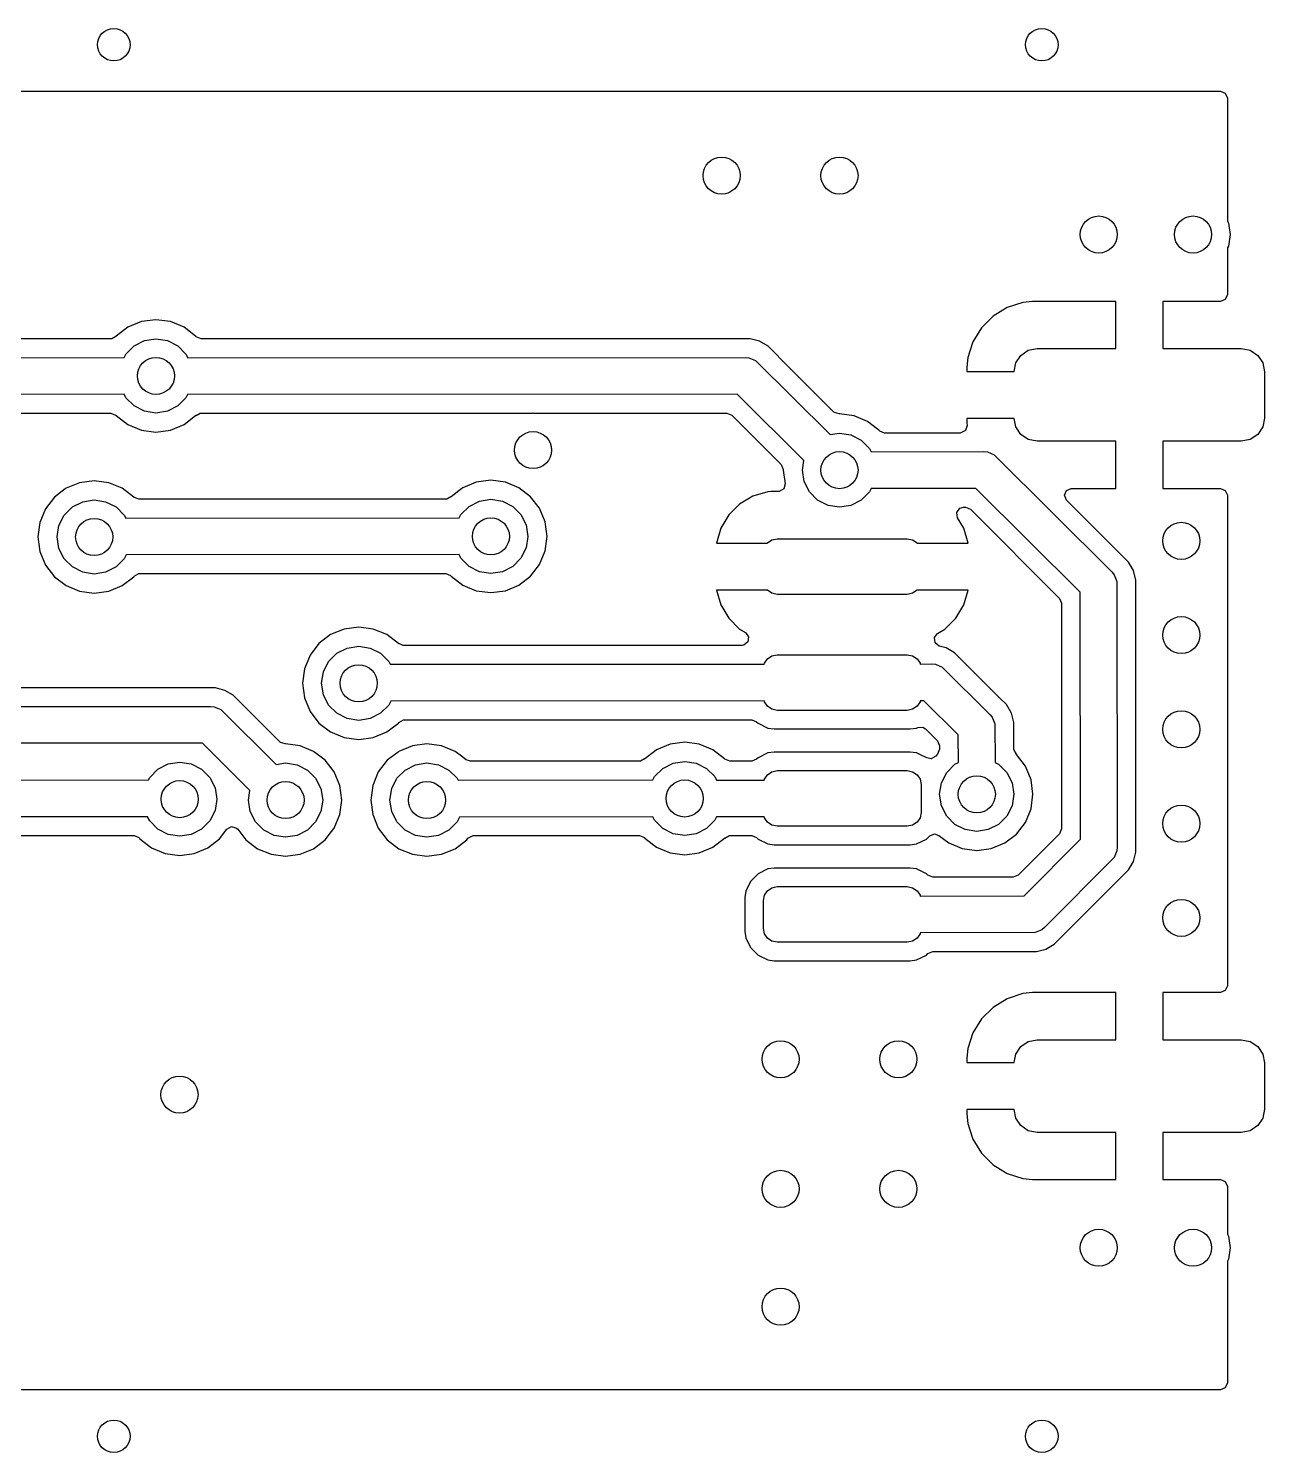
# Model space of a CAD drawing. Extents: x -4.986 to -4.01, y 5.383 to 5.987.
# Drawn here: x -4.534 to -4.01, y 5.383 to 5.987 of the extents above; entities that cross this region are included whole.
import ezdxf

# ---------------------------------------------------------------- set-up
doc = ezdxf.new("R2010")
doc.units = 0
doc.header["$MEASUREMENT"] = 0
doc.layers.add('BLACK', color=7, linetype='CONTINUOUS')

msp = doc.modelspace()

# ---------------------------------------------------------------- linework, layer by layer
at = {"layer": 'BLACK', "linetype": 'CONTINUOUS'}
for p, q in [((-4.60464, 5.96085), (-4.02837, 5.96085)), ((-4.02837, 5.96085), (-4.02631, 5.95999)), ((-4.02631, 5.95999), (-4.02545, 5.95793)), ((-4.02545, 5.95793), (-4.02545, 5.90571)), ((-4.02545, 5.90571), (-4.02502, 5.90487)), ((-4.02502, 5.90487), (-4.02425, 5.9)), ((-4.02425, 5.9), (-4.02502, 5.89513)), ((-4.02502, 5.89513), (-4.02545, 5.89429)), ((-4.02545, 5.89429), (-4.02545, 5.87453)), ((-4.02545, 5.87453), (-4.02631, 5.87247)), ((-4.11884, 5.869), (-4.12478, 5.86534)), ((-4.11222, 5.8712), (-4.11884, 5.869)), ((-4.10813, 5.87161), (-4.11222, 5.8712)), ((-4.07283, 5.87161), (-4.10813, 5.87161)), ((-4.10813, 5.87161), (-4.10813, 5.87161)), ((-4.07283, 5.85161), (-4.07283, 5.87161)), ((-4.02837, 5.87161), (-4.05283, 5.87161)), ((-4.05283, 5.87161), (-4.05283, 5.85161)), ((-4.02631, 5.87247), (-4.02837, 5.87161)), ((-4.48617, 5.86303), (-4.49192, 5.86065)), ((-4.48, 5.86385), (-4.48617, 5.86303)), ((-4.47383, 5.86303), (-4.48, 5.86385)), ((-4.46808, 5.86065), (-4.47383, 5.86303)), ((-4.12478, 5.86534), (-4.12971, 5.86041)), ((-4.12478, 5.86534), (-4.12478, 5.86534)), ((-4.49705, 5.85678), (-4.49876, 5.85579)), ((-4.497, 5.85673), (-4.49705, 5.85678)), ((-4.49686, 5.85686), (-4.497, 5.85673)), ((-4.49192, 5.86065), (-4.49686, 5.85686)), ((-4.49192, 5.86065), (-4.49192, 5.86065)), ((-4.46314, 5.85686), (-4.46808, 5.86065)), ((-4.4631, 5.85682), (-4.46314, 5.85686)), ((-4.46314, 5.85686), (-4.46314, 5.85686)), ((-4.46292, 5.85662), (-4.4631, 5.85682)), ((-4.46086, 5.85577), (-4.46292, 5.85662)), ((-4.12971, 5.86041), (-4.13337, 5.85447)), ((-4.12971, 5.86041), (-4.12971, 5.86041)), ((-4.49914, 5.85577), (-4.54375, 5.85577)), ((-4.49876, 5.85579), (-4.49914, 5.85577)), ((-4.49274, 5.84926), (-4.48926, 5.85274)), ((-4.48926, 5.85274), (-4.48487, 5.85498)), ((-4.48487, 5.85498), (-4.48, 5.85575)), ((-4.48, 5.85575), (-4.47513, 5.85498)), ((-4.47513, 5.85498), (-4.47074, 5.85274)), ((-4.47074, 5.85274), (-4.46726, 5.84926)), ((-4.22792, 5.85577), (-4.46086, 5.85577)), ((-4.22391, 5.85469), (-4.22792, 5.85577)), ((-4.22792, 5.85577), (-4.22792, 5.85577)), ((-4.22032, 5.85262), (-4.22391, 5.85469)), ((-4.21146, 5.84376), (-4.22032, 5.85262)), ((-4.13337, 5.85447), (-4.13557, 5.84785)), ((-4.1131, 5.84873), (-4.10991, 5.85086)), ((-4.10991, 5.85086), (-4.10614, 5.85161)), ((-4.10614, 5.85161), (-4.07283, 5.85161)), ((-4.05283, 5.85161), (-4.01953, 5.85161)), ((-4.01953, 5.85161), (-4.01576, 5.85086)), ((-4.01576, 5.85086), (-4.01257, 5.84873)), ((-4.54736, 5.84772), (-4.49346, 5.84784)), ((-4.49346, 5.84784), (-4.49274, 5.84926)), ((-4.46726, 5.84926), (-4.46648, 5.84773)), ((-4.46648, 5.84773), (-4.23, 5.84787)), ((-4.23, 5.84787), (-4.22846, 5.84772)), ((-4.22846, 5.84772), (-4.22563, 5.84655)), ((-4.22563, 5.84655), (-4.19402, 5.81511)), ((-4.13557, 5.84785), (-4.13598, 5.84376)), ((-4.11595, 5.84193), (-4.11524, 5.84554)), ((-4.11524, 5.84554), (-4.1131, 5.84873)), ((-4.01257, 5.84873), (-4.01043, 5.84554)), ((-4.01043, 5.84554), (-4.00969, 5.84177)), ((-4.19238, 5.82468), (-4.21146, 5.84376)), ((-4.13598, 5.84376), (-4.13598, 5.84193)), ((-4.13598, 5.84193), (-4.11595, 5.84193)), ((-4.00969, 5.84177), (-4.00969, 5.82209)), ((-4.4935, 5.83224), (-4.54276, 5.83213)), ((-4.49274, 5.83074), (-4.4935, 5.83224)), ((-4.46655, 5.83213), (-4.46726, 5.83074)), ((-4.2334, 5.83227), (-4.46655, 5.83213)), ((-4.2051, 5.80412), (-4.2334, 5.83227)), ((-4.48926, 5.82726), (-4.49274, 5.83074)), ((-4.48487, 5.82502), (-4.48926, 5.82726)), ((-4.47074, 5.82726), (-4.47513, 5.82502)), ((-4.46726, 5.83074), (-4.47074, 5.82726)), ((-4.53809, 5.82423), (-4.49914, 5.82423)), ((-4.49914, 5.82423), (-4.49708, 5.82338)), ((-4.49708, 5.82338), (-4.4969, 5.82318)), ((-4.4969, 5.82318), (-4.49686, 5.82314)), ((-4.49686, 5.82314), (-4.49192, 5.81935)), ((-4.48, 5.82425), (-4.48487, 5.82502)), ((-4.47513, 5.82502), (-4.48, 5.82425)), ((-4.46808, 5.81935), (-4.46314, 5.82314)), ((-4.46314, 5.82314), (-4.463, 5.82327)), ((-4.463, 5.82327), (-4.46295, 5.82322)), ((-4.46295, 5.82322), (-4.46124, 5.82421)), ((-4.46124, 5.82421), (-4.46086, 5.82423)), ((-4.46086, 5.82423), (-4.32025, 5.82423)), ((-4.32025, 5.82423), (-4.32, 5.82427)), ((-4.32, 5.82427), (-4.31975, 5.82423)), ((-4.31975, 5.82423), (-4.23774, 5.82423)), ((-4.23774, 5.82423), (-4.23568, 5.82338)), ((-4.23568, 5.82338), (-4.21468, 5.80238)), ((-4.1921, 5.82443), (-4.19238, 5.82468)), ((-4.19019, 5.82392), (-4.1921, 5.82443)), ((-4.19019, 5.82385), (-4.19019, 5.82392)), ((-4.19, 5.82385), (-4.19019, 5.82385)), ((-4.18383, 5.82303), (-4.19, 5.82385)), ((-4.19, 5.82385), (-4.19, 5.82385)), ((-4.19, 5.82385), (-4.19, 5.82385)), ((-4.17808, 5.82065), (-4.18383, 5.82303)), ((-4.17383, 5.81739), (-4.17808, 5.82065)), ((-4.11595, 5.82193), (-4.13598, 5.82193)), ((-4.13598, 5.82193), (-4.13598, 5.8201)), ((-4.13598, 5.8201), (-4.13587, 5.81898)), ((-4.11524, 5.81832), (-4.11595, 5.82193)), ((-4.00969, 5.82209), (-4.01043, 5.81832)), ((-4.49192, 5.81935), (-4.48617, 5.81697)), ((-4.48617, 5.81697), (-4.48, 5.81615)), ((-4.48, 5.81615), (-4.47383, 5.81697)), ((-4.47383, 5.81697), (-4.46808, 5.81935)), ((-4.47383, 5.81697), (-4.47383, 5.81697)), ((-4.19402, 5.81511), (-4.19, 5.81575)), ((-4.19, 5.81575), (-4.18513, 5.81498)), ((-4.18513, 5.81498), (-4.18074, 5.81274)), ((-4.17328, 5.81697), (-4.17383, 5.81739)), ((-4.17314, 5.81686), (-4.17328, 5.81697)), ((-4.1731, 5.81682), (-4.17314, 5.81686)), ((-4.17314, 5.81686), (-4.17314, 5.81686)), ((-4.17292, 5.81662), (-4.1731, 5.81682)), ((-4.17086, 5.81577), (-4.17292, 5.81662)), ((-4.13877, 5.81577), (-4.17086, 5.81577)), ((-4.13847, 5.81578), (-4.13877, 5.81577)), ((-4.13651, 5.81684), (-4.13847, 5.81578)), ((-4.13587, 5.81898), (-4.13651, 5.81684)), ((-4.1131, 5.81513), (-4.11524, 5.81832)), ((-4.10991, 5.81299), (-4.1131, 5.81513)), ((-4.01257, 5.81513), (-4.01576, 5.81299)), ((-4.01043, 5.81832), (-4.01257, 5.81513)), ((-4.18074, 5.81274), (-4.17726, 5.80926)), ((-4.17726, 5.80926), (-4.1765, 5.80776)), ((-4.1765, 5.80776), (-4.12874, 5.80787)), ((-4.12874, 5.80787), (-4.1272, 5.80772)), ((-4.1272, 5.80772), (-4.12437, 5.80655)), ((-4.10614, 5.81224), (-4.10991, 5.81299)), ((-4.07283, 5.81224), (-4.10614, 5.81224)), ((-4.07283, 5.79224), (-4.07283, 5.81224)), ((-4.01953, 5.81224), (-4.05283, 5.81224)), ((-4.05283, 5.81224), (-4.05283, 5.79224)), ((-4.01576, 5.81299), (-4.01953, 5.81224)), ((-4.21468, 5.80238), (-4.21383, 5.80032)), ((-4.20575, 5.8), (-4.2051, 5.80412)), ((-4.12437, 5.80655), (-4.07443, 5.75683)), ((-4.33789, 5.79574), (-4.34407, 5.79492)), ((-4.33172, 5.79492), (-4.33789, 5.79574)), ((-4.21383, 5.80032), (-4.21385, 5.80006)), ((-4.21385, 5.80006), (-4.21385, 5.8)), ((-4.21385, 5.8), (-4.21308, 5.7942)), ((-4.20498, 5.79513), (-4.20575, 5.8)), ((-4.51845, 5.79205), (-4.52305, 5.78852)), ((-4.51811, 5.7923), (-4.51845, 5.79205)), ((-4.51236, 5.79469), (-4.51811, 5.7923)), ((-4.50619, 5.7955), (-4.51236, 5.79469)), ((-4.50001, 5.79469), (-4.50619, 5.7955)), ((-4.49426, 5.7923), (-4.50001, 5.79469)), ((-4.49123, 5.78998), (-4.49426, 5.7923)), ((-4.48932, 5.78852), (-4.49123, 5.78998)), ((-4.3502, 5.79224), (-4.35476, 5.78875)), ((-4.34982, 5.79254), (-4.3502, 5.79224)), ((-4.34407, 5.79492), (-4.34982, 5.79254)), ((-4.32597, 5.79254), (-4.33172, 5.79492)), ((-4.32103, 5.78875), (-4.32597, 5.79254)), ((-4.22046, 5.79079), (-4.22675, 5.78896)), ((-4.21899, 5.79091), (-4.22046, 5.79079)), ((-4.21597, 5.79091), (-4.21899, 5.79091)), ((-4.21899, 5.79091), (-4.21899, 5.79091)), ((-4.21559, 5.79093), (-4.21597, 5.79091)), ((-4.21366, 5.79205), (-4.21559, 5.79093)), ((-4.21308, 5.7942), (-4.21366, 5.79205)), ((-4.20274, 5.79074), (-4.20498, 5.79513)), ((-4.19926, 5.78726), (-4.20274, 5.79074)), ((-4.17726, 5.79074), (-4.18074, 5.78726)), ((-4.17654, 5.79216), (-4.17726, 5.79074)), ((-4.13213, 5.79227), (-4.17654, 5.79216)), ((-4.08787, 5.74819), (-4.13213, 5.79227)), ((-4.09457, 5.78933), (-4.09371, 5.79139)), ((-4.09371, 5.79139), (-4.09165, 5.79224)), ((-4.09165, 5.79224), (-4.07283, 5.79224)), ((-4.05283, 5.79224), (-4.02837, 5.79224)), ((-4.02837, 5.79224), (-4.02631, 5.79139)), ((-4.02631, 5.79139), (-4.02545, 5.78933)), ((-4.52684, 5.78358), (-4.52922, 5.77783)), ((-4.52305, 5.78851), (-4.52684, 5.78358)), ((-4.52305, 5.78852), (-4.52305, 5.78851)), ((-4.51893, 5.78091), (-4.51544, 5.78439)), ((-4.51544, 5.78439), (-4.51105, 5.78663)), ((-4.51105, 5.78663), (-4.50619, 5.7874)), ((-4.50619, 5.7874), (-4.50132, 5.78663)), ((-4.50132, 5.78663), (-4.49693, 5.78439)), ((-4.49693, 5.78439), (-4.49345, 5.78091)), ((-4.48932, 5.78851), (-4.48932, 5.78852)), ((-4.48932, 5.78852), (-4.48932, 5.78852)), ((-4.48932, 5.78852), (-4.48932, 5.78852)), ((-4.48917, 5.7884), (-4.48932, 5.78851)), ((-4.48932, 5.78851), (-4.48932, 5.78851)), ((-4.48932, 5.78851), (-4.48932, 5.78851)), ((-4.48914, 5.78844), (-4.48917, 5.7884)), ((-4.48726, 5.78766), (-4.48914, 5.78844)), ((-4.35703, 5.78766), (-4.48726, 5.78766)), ((-4.35665, 5.78768), (-4.35703, 5.78766)), ((-4.35494, 5.78867), (-4.35665, 5.78768)), ((-4.35489, 5.78862), (-4.35494, 5.78867)), ((-4.35476, 5.78875), (-4.35489, 5.78862)), ((-4.35063, 5.78115), (-4.34715, 5.78463)), ((-4.34715, 5.78463), (-4.34276, 5.78687)), ((-4.34276, 5.78687), (-4.33789, 5.78764)), ((-4.33789, 5.78764), (-4.33303, 5.78687)), ((-4.33303, 5.78687), (-4.32864, 5.78463)), ((-4.32864, 5.78463), (-4.32515, 5.78115)), ((-4.31724, 5.78381), (-4.32103, 5.78875)), ((-4.31486, 5.77806), (-4.31724, 5.78381)), ((-4.23238, 5.78563), (-4.23701, 5.781)), ((-4.22675, 5.78896), (-4.23238, 5.78563)), ((-4.19487, 5.78502), (-4.19926, 5.78726)), ((-4.19, 5.78425), (-4.19487, 5.78502)), ((-4.18513, 5.78502), (-4.19, 5.78425)), ((-4.18074, 5.78726), (-4.18513, 5.78502)), ((-4.14025, 5.78204), (-4.13891, 5.78383)), ((-4.13891, 5.78383), (-4.13743, 5.78423)), ((-4.13743, 5.78423), (-4.13648, 5.78423)), ((-4.13648, 5.78423), (-4.13442, 5.78338)), ((-4.09371, 5.78727), (-4.09457, 5.78933)), ((-4.07032, 5.76388), (-4.09371, 5.78727)), ((-4.02545, 5.78933), (-4.02545, 5.58122)), ((-4.52922, 5.77783), (-4.53003, 5.77165)), ((-4.52922, 5.77783), (-4.52922, 5.77783)), ((-4.52116, 5.77652), (-4.51893, 5.78091)), ((-4.49345, 5.78091), (-4.49279, 5.77963)), ((-4.49279, 5.77963), (-4.35134, 5.77975)), ((-4.35134, 5.77975), (-4.35063, 5.78115)), ((-4.32515, 5.78115), (-4.32292, 5.77676)), ((-4.31405, 5.77189), (-4.31486, 5.77806)), ((-4.23701, 5.781), (-4.24034, 5.77537)), ((-4.13994, 5.77984), (-4.14025, 5.78204)), ((-4.1373, 5.77537), (-4.13994, 5.77984)), ((-4.13442, 5.78338), (-4.09662, 5.74558)), ((-4.53003, 5.77165), (-4.52922, 5.76548)), ((-4.52193, 5.77165), (-4.52116, 5.77652)), ((-4.52116, 5.76679), (-4.52193, 5.77165)), ((-4.32292, 5.77676), (-4.32215, 5.77189)), ((-4.32215, 5.77189), (-4.32292, 5.76702)), ((-4.31486, 5.76572), (-4.31405, 5.77189)), ((-4.24034, 5.77537), (-4.24217, 5.76909)), ((-4.13547, 5.76909), (-4.1373, 5.77537)), ((-4.52922, 5.76548), (-4.52922, 5.76548)), ((-4.52922, 5.76548), (-4.52684, 5.75973)), ((-4.51893, 5.7624), (-4.52116, 5.76679)), ((-4.32292, 5.76702), (-4.32515, 5.76263)), ((-4.31724, 5.75997), (-4.31486, 5.76572)), ((-4.24217, 5.76909), (-4.22061, 5.76909)), ((-4.22061, 5.76909), (-4.22055, 5.76918)), ((-4.22055, 5.76918), (-4.21864, 5.77046)), ((-4.21864, 5.77046), (-4.21638, 5.77091)), ((-4.21638, 5.77091), (-4.16126, 5.77091)), ((-4.16126, 5.77091), (-4.159, 5.77046)), ((-4.159, 5.77046), (-4.15708, 5.76918)), ((-4.15708, 5.76918), (-4.15703, 5.76909)), ((-4.15703, 5.76909), (-4.13547, 5.76909)), ((-4.52684, 5.75973), (-4.52305, 5.75479)), ((-4.51544, 5.75891), (-4.51893, 5.7624)), ((-4.49345, 5.7624), (-4.49693, 5.75891)), ((-4.49261, 5.76403), (-4.49345, 5.7624)), ((-4.35141, 5.76415), (-4.49261, 5.76403)), ((-4.35063, 5.76263), (-4.35141, 5.76415)), ((-4.34715, 5.75915), (-4.35063, 5.76263)), ((-4.32515, 5.76263), (-4.32864, 5.75915)), ((-4.32103, 5.75503), (-4.31724, 5.75997)), ((-4.31724, 5.75997), (-4.31724, 5.75997)), ((-4.06738, 5.76094), (-4.07032, 5.76388)), ((-4.06531, 5.75735), (-4.06738, 5.76094)), ((-4.52305, 5.75479), (-4.52305, 5.75479)), ((-4.52305, 5.75479), (-4.51811, 5.751)), ((-4.51105, 5.75668), (-4.51544, 5.75891)), ((-4.50619, 5.75591), (-4.51105, 5.75668)), ((-4.50132, 5.75668), (-4.50619, 5.75591)), ((-4.49693, 5.75891), (-4.50132, 5.75668)), ((-4.49426, 5.751), (-4.48932, 5.75479)), ((-4.48932, 5.75479), (-4.48918, 5.75498)), ((-4.48932, 5.75479), (-4.48932, 5.75479)), ((-4.48932, 5.75479), (-4.48932, 5.75479)), ((-4.48932, 5.75479), (-4.48932, 5.75479)), ((-4.48918, 5.75498), (-4.48725, 5.7561)), ((-4.48725, 5.7561), (-4.48687, 5.75612)), ((-4.48687, 5.75612), (-4.35703, 5.75612)), ((-4.35703, 5.75612), (-4.35497, 5.75527)), ((-4.35497, 5.75527), (-4.3548, 5.75507)), ((-4.3548, 5.75507), (-4.35476, 5.75503)), ((-4.35476, 5.75503), (-4.34982, 5.75124)), ((-4.34276, 5.75691), (-4.34715, 5.75915)), ((-4.33789, 5.75614), (-4.34276, 5.75691)), ((-4.33303, 5.75691), (-4.33789, 5.75614)), ((-4.32864, 5.75915), (-4.33303, 5.75691)), ((-4.32597, 5.75124), (-4.32103, 5.75503)), ((-4.32103, 5.75503), (-4.32103, 5.75503)), ((-4.07443, 5.75683), (-4.07345, 5.75563)), ((-4.07345, 5.75563), (-4.07228, 5.7528)), ((-4.06423, 5.75334), (-4.06531, 5.75735)), ((-4.06531, 5.75735), (-4.06531, 5.75735)), ((-4.06423, 5.64208), (-4.06423, 5.75334)), ((-4.06423, 5.75334), (-4.06423, 5.75334)), ((-4.51811, 5.751), (-4.51236, 5.74862)), ((-4.51236, 5.74862), (-4.50619, 5.74781)), ((-4.50619, 5.74781), (-4.50001, 5.74862)), ((-4.50001, 5.74862), (-4.49426, 5.751)), ((-4.50001, 5.74862), (-4.50001, 5.74862)), ((-4.34982, 5.75124), (-4.34407, 5.74886)), ((-4.34407, 5.74886), (-4.33789, 5.74804)), ((-4.33789, 5.74804), (-4.33172, 5.74886)), ((-4.33172, 5.74886), (-4.32597, 5.75124)), ((-4.33172, 5.74886), (-4.33172, 5.74886)), ((-4.22061, 5.74909), (-4.24217, 5.74909)), ((-4.24217, 5.74909), (-4.24034, 5.74282)), ((-4.22055, 5.74901), (-4.22061, 5.74909)), ((-4.21864, 5.74773), (-4.22055, 5.74901)), ((-4.21638, 5.74728), (-4.21864, 5.74773)), ((-4.16126, 5.74728), (-4.21638, 5.74728)), ((-4.159, 5.74773), (-4.16126, 5.74728)), ((-4.15708, 5.74901), (-4.159, 5.74773)), ((-4.15703, 5.74909), (-4.15708, 5.74901)), ((-4.13547, 5.74909), (-4.15703, 5.74909)), ((-4.1373, 5.74282), (-4.13547, 5.74909)), ((-4.08773, 5.64339), (-4.08787, 5.74819)), ((-4.07228, 5.7528), (-4.07213, 5.64)), ((-4.24034, 5.74282), (-4.23701, 5.73719)), ((-4.14063, 5.73719), (-4.1373, 5.74282)), ((-4.09662, 5.74558), (-4.09577, 5.74352)), ((-4.09577, 5.74352), (-4.09577, 5.64774)), ((-4.23701, 5.73719), (-4.23238, 5.73256)), ((-4.14526, 5.73256), (-4.14063, 5.73719)), ((-4.4059, 5.7302), (-4.41084, 5.72641)), ((-4.40015, 5.73258), (-4.4059, 5.7302)), ((-4.4059, 5.7302), (-4.4059, 5.7302)), ((-4.39397, 5.7334), (-4.40015, 5.73258)), ((-4.3878, 5.73258), (-4.39397, 5.7334)), ((-4.38205, 5.7302), (-4.3878, 5.73258)), ((-4.37711, 5.72641), (-4.38205, 5.7302)), ((-4.23238, 5.73256), (-4.22987, 5.73107)), ((-4.22987, 5.73107), (-4.22853, 5.72929)), ((-4.22853, 5.72929), (-4.22884, 5.72708)), ((-4.14975, 5.72893), (-4.14842, 5.73069)), ((-4.14842, 5.73069), (-4.14526, 5.73256)), ((-4.41084, 5.72641), (-4.41463, 5.72147)), ((-4.41084, 5.72641), (-4.41084, 5.72641)), ((-4.40323, 5.72229), (-4.39884, 5.72453)), ((-4.39884, 5.72453), (-4.39397, 5.7253)), ((-4.39397, 5.7253), (-4.38911, 5.72453)), ((-4.38911, 5.72453), (-4.38472, 5.72229)), ((-4.37696, 5.7263), (-4.37711, 5.72641)), ((-4.3769, 5.72638), (-4.37696, 5.7263)), ((-4.37514, 5.72565), (-4.3769, 5.72638)), ((-4.23135, 5.72565), (-4.37514, 5.72565)), ((-4.23063, 5.72574), (-4.23135, 5.72565)), ((-4.22884, 5.72708), (-4.23063, 5.72574)), ((-4.14946, 5.72672), (-4.14975, 5.72893)), ((-4.14769, 5.72537), (-4.14946, 5.72672)), ((-4.14474, 5.72458), (-4.14769, 5.72537)), ((-4.14115, 5.7225), (-4.14474, 5.72458)), ((-4.41463, 5.72147), (-4.41701, 5.71572)), ((-4.40895, 5.71442), (-4.40672, 5.71881)), ((-4.40672, 5.71881), (-4.40323, 5.72229)), ((-4.38472, 5.72229), (-4.38123, 5.71881)), ((-4.38123, 5.71881), (-4.38063, 5.71762)), ((-4.38063, 5.71762), (-4.2219, 5.71773)), ((-4.2219, 5.71773), (-4.22183, 5.71805)), ((-4.22183, 5.71805), (-4.22055, 5.71996)), ((-4.22055, 5.71996), (-4.21864, 5.72124)), ((-4.21864, 5.72124), (-4.21638, 5.72169)), ((-4.21638, 5.72169), (-4.16126, 5.72169)), ((-4.16126, 5.72169), (-4.159, 5.72124)), ((-4.159, 5.72124), (-4.15708, 5.71996)), ((-4.15708, 5.71996), (-4.1558, 5.71805)), ((-4.1558, 5.71805), (-4.15574, 5.71774)), ((-4.15574, 5.71774), (-4.15083, 5.71776)), ((-4.15083, 5.71776), (-4.14929, 5.7176)), ((-4.14929, 5.7176), (-4.14645, 5.71643)), ((-4.12207, 5.70342), (-4.14115, 5.7225)), ((-4.41701, 5.71572), (-4.41782, 5.70955)), ((-4.41701, 5.71572), (-4.41701, 5.71572)), ((-4.40972, 5.70955), (-4.40895, 5.71442)), ((-4.14645, 5.71643), (-4.12618, 5.69637)), ((-4.45479, 5.70763), (-4.71318, 5.70763)), ((-4.45078, 5.70655), (-4.45479, 5.70763)), ((-4.45479, 5.70763), (-4.45479, 5.70763)), ((-4.44718, 5.70448), (-4.45078, 5.70655)), ((-4.41782, 5.70955), (-4.41701, 5.70338)), ((-4.40895, 5.70468), (-4.40972, 5.70955)), ((-4.71848, 5.69959), (-4.45686, 5.69974)), ((-4.45686, 5.69974), (-4.45533, 5.69958)), ((-4.45533, 5.69958), (-4.45249, 5.69841)), ((-4.42738, 5.68468), (-4.44718, 5.70448)), ((-4.41701, 5.70338), (-4.41701, 5.70338)), ((-4.41701, 5.70338), (-4.41463, 5.69763)), ((-4.40672, 5.70029), (-4.40895, 5.70468)), ((-4.40323, 5.69681), (-4.40672, 5.70029)), ((-4.38123, 5.70029), (-4.38472, 5.69681)), ((-4.38036, 5.70202), (-4.38123, 5.70029)), ((-4.22192, 5.70213), (-4.38036, 5.70202)), ((-4.22183, 5.70172), (-4.22192, 5.70213)), ((-4.22055, 5.6998), (-4.22183, 5.70172)), ((-4.21864, 5.69852), (-4.22055, 5.6998)), ((-4.15708, 5.6998), (-4.159, 5.69852)), ((-4.1558, 5.70172), (-4.15708, 5.6998)), ((-4.15572, 5.70213), (-4.1558, 5.70172)), ((-4.1542, 5.70214), (-4.15572, 5.70213)), ((-4.13961, 5.68771), (-4.1542, 5.70214)), ((-4.11913, 5.70049), (-4.12207, 5.70342)), ((-4.11706, 5.69689), (-4.11913, 5.70049)), ((-4.45249, 5.69841), (-4.42904, 5.67511)), ((-4.41463, 5.69763), (-4.41084, 5.69269)), ((-4.39884, 5.69457), (-4.40323, 5.69681)), ((-4.39397, 5.6938), (-4.39884, 5.69457)), ((-4.38911, 5.69457), (-4.39397, 5.6938)), ((-4.38472, 5.69681), (-4.38911, 5.69457)), ((-4.37711, 5.69269), (-4.37689, 5.69297)), ((-4.37689, 5.69297), (-4.37496, 5.69409)), ((-4.37496, 5.69409), (-4.37458, 5.69411)), ((-4.37458, 5.69411), (-4.22724, 5.69411)), ((-4.22724, 5.69411), (-4.22518, 5.69326)), ((-4.22518, 5.69326), (-4.22451, 5.69259)), ((-4.21638, 5.69807), (-4.21864, 5.69852)), ((-4.16126, 5.69807), (-4.21638, 5.69807)), ((-4.159, 5.69852), (-4.16126, 5.69807)), ((-4.12618, 5.69637), (-4.1252, 5.69518)), ((-4.1252, 5.69518), (-4.12403, 5.69234)), ((-4.11598, 5.69288), (-4.11706, 5.69689)), ((-4.11706, 5.69689), (-4.11706, 5.69689)), ((-4.11598, 5.68157), (-4.11598, 5.69288)), ((-4.41084, 5.69269), (-4.41084, 5.69269)), ((-4.41084, 5.69269), (-4.4059, 5.6889)), ((-4.4059, 5.6889), (-4.40015, 5.68652)), ((-4.3878, 5.68652), (-4.38205, 5.6889)), ((-4.38205, 5.6889), (-4.38039, 5.69018)), ((-4.38039, 5.69018), (-4.37711, 5.69269)), ((-4.22451, 5.69259), (-4.22037, 5.69057)), ((-4.22037, 5.69057), (-4.21769, 5.69018)), ((-4.21769, 5.69018), (-4.21769, 5.69018)), ((-4.21769, 5.69018), (-4.15995, 5.69018)), ((-4.15995, 5.69018), (-4.15727, 5.69057)), ((-4.15727, 5.69057), (-4.15682, 5.69079)), ((-4.15682, 5.69079), (-4.15459, 5.69093)), ((-4.15459, 5.69093), (-4.15348, 5.69023)), ((-4.15348, 5.69023), (-4.14837, 5.68513)), ((-4.13955, 5.67592), (-4.13961, 5.68771)), ((-4.12403, 5.69234), (-4.12395, 5.67591)), ((-4.46026, 5.68414), (-4.72186, 5.68399)), ((-4.4401, 5.66411), (-4.46026, 5.68414)), ((-4.4271, 5.68443), (-4.42738, 5.68468)), ((-4.42519, 5.68392), (-4.4271, 5.68443)), ((-4.42519, 5.68385), (-4.42519, 5.68392)), ((-4.425, 5.68385), (-4.42519, 5.68385)), ((-4.41883, 5.68303), (-4.425, 5.68385)), ((-4.425, 5.68385), (-4.425, 5.68385)), ((-4.425, 5.68385), (-4.425, 5.68385)), ((-4.41308, 5.68065), (-4.41883, 5.68303)), ((-4.40015, 5.68652), (-4.39397, 5.6857)), ((-4.39397, 5.6857), (-4.3878, 5.68652)), ((-4.3878, 5.68652), (-4.3878, 5.68652)), ((-4.37117, 5.68303), (-4.37692, 5.68065)), ((-4.365, 5.68385), (-4.37117, 5.68303)), ((-4.35883, 5.68303), (-4.365, 5.68385)), ((-4.35308, 5.68065), (-4.35883, 5.68303)), ((-4.26759, 5.68132), (-4.26846, 5.68065)), ((-4.26184, 5.6837), (-4.26759, 5.68132)), ((-4.25567, 5.68452), (-4.26184, 5.6837)), ((-4.2495, 5.6837), (-4.25567, 5.68452)), ((-4.24375, 5.68132), (-4.2495, 5.6837)), ((-4.23881, 5.67753), (-4.24375, 5.68132)), ((-4.14837, 5.68513), (-4.14752, 5.68307)), ((-4.14752, 5.68157), (-4.14837, 5.67951)), ((-4.14752, 5.68307), (-4.14752, 5.68157)), ((-4.11596, 5.68119), (-4.11598, 5.68157)), ((-4.11497, 5.67948), (-4.11596, 5.68119)), ((-4.47916, 5.67313), (-4.47477, 5.67536)), ((-4.47477, 5.67536), (-4.4699, 5.67613)), ((-4.4699, 5.67613), (-4.46503, 5.67536)), ((-4.46503, 5.67536), (-4.46064, 5.67313)), ((-4.42904, 5.67511), (-4.425, 5.67575)), ((-4.425, 5.67575), (-4.42013, 5.67498)), ((-4.42013, 5.67498), (-4.41574, 5.67274)), ((-4.40814, 5.67686), (-4.41308, 5.68065)), ((-4.40435, 5.67192), (-4.40814, 5.67686)), ((-4.38186, 5.67686), (-4.38565, 5.67192)), ((-4.37728, 5.68037), (-4.38186, 5.67686)), ((-4.38186, 5.67686), (-4.38186, 5.67686)), ((-4.37692, 5.68065), (-4.37728, 5.68037)), ((-4.37426, 5.67274), (-4.36987, 5.67498)), ((-4.36987, 5.67498), (-4.365, 5.67575)), ((-4.365, 5.67575), (-4.36013, 5.67498)), ((-4.36013, 5.67498), (-4.35574, 5.67274)), ((-4.35038, 5.67858), (-4.35308, 5.68065)), ((-4.34837, 5.67704), (-4.35038, 5.67858)), ((-4.3466, 5.67644), (-4.34837, 5.67704)), ((-4.27481, 5.67644), (-4.3466, 5.67644)), ((-4.27443, 5.67646), (-4.27481, 5.67644)), ((-4.27272, 5.67745), (-4.27443, 5.67646)), ((-4.27267, 5.6774), (-4.27272, 5.67745)), ((-4.27253, 5.67753), (-4.27267, 5.6774)), ((-4.26846, 5.68065), (-4.27253, 5.67753)), ((-4.26493, 5.67341), (-4.26054, 5.67565)), ((-4.26054, 5.67565), (-4.25567, 5.67642)), ((-4.25567, 5.67642), (-4.2508, 5.67565)), ((-4.2508, 5.67565), (-4.24641, 5.67341)), ((-4.23877, 5.67749), (-4.23881, 5.67753)), ((-4.23881, 5.67753), (-4.23881, 5.67753)), ((-4.23859, 5.67729), (-4.23877, 5.67749)), ((-4.23653, 5.67644), (-4.23859, 5.67729)), ((-4.22724, 5.67644), (-4.23653, 5.67644)), ((-4.22518, 5.67729), (-4.22724, 5.67644)), ((-4.22451, 5.67796), (-4.22518, 5.67729)), ((-4.22037, 5.67998), (-4.22451, 5.67796)), ((-4.21769, 5.68037), (-4.22037, 5.67998)), ((-4.22037, 5.67998), (-4.22037, 5.67998)), ((-4.15995, 5.68037), (-4.21769, 5.68037)), ((-4.15727, 5.67998), (-4.15995, 5.68037)), ((-4.15562, 5.67918), (-4.15727, 5.67998)), ((-4.15291, 5.67785), (-4.15562, 5.67918)), ((-4.15288, 5.67791), (-4.15291, 5.67785)), ((-4.15109, 5.67747), (-4.15288, 5.67791)), ((-4.14916, 5.67858), (-4.15109, 5.67747)), ((-4.14861, 5.67929), (-4.14916, 5.67858)), ((-4.14857, 5.67934), (-4.14861, 5.67929)), ((-4.14861, 5.67929), (-4.14861, 5.67929)), ((-4.14861, 5.67929), (-4.14861, 5.67929)), ((-4.14861, 5.67929), (-4.14861, 5.67929)), ((-4.14837, 5.67951), (-4.14857, 5.67934)), ((-4.14449, 5.67169), (-4.14101, 5.67517)), ((-4.14101, 5.67517), (-4.13955, 5.67592)), ((-4.12395, 5.67591), (-4.1225, 5.67517)), ((-4.1225, 5.67517), (-4.11901, 5.67169)), ((-4.11503, 5.67943), (-4.11497, 5.67948)), ((-4.11489, 5.67929), (-4.11503, 5.67943)), ((-4.1111, 5.67436), (-4.11489, 5.67929)), ((-4.11489, 5.67929), (-4.11489, 5.67929)), ((-4.4832, 5.66854), (-4.48264, 5.66964)), ((-4.48264, 5.66964), (-4.47916, 5.67313)), ((-4.46064, 5.67313), (-4.45716, 5.66964)), ((-4.45716, 5.66964), (-4.45492, 5.66525)), ((-4.41574, 5.67274), (-4.41226, 5.66926)), ((-4.41226, 5.66926), (-4.41002, 5.66487)), ((-4.40197, 5.66617), (-4.40435, 5.67192)), ((-4.38565, 5.67192), (-4.38803, 5.66617)), ((-4.37998, 5.66487), (-4.37774, 5.66926)), ((-4.37774, 5.66926), (-4.37426, 5.67274)), ((-4.35574, 5.67274), (-4.35226, 5.66926)), ((-4.35226, 5.66926), (-4.35183, 5.66841)), ((-4.26912, 5.66852), (-4.26841, 5.66993)), ((-4.26841, 5.66993), (-4.26493, 5.67341)), ((-4.24641, 5.67341), (-4.24293, 5.66993)), ((-4.24293, 5.66993), (-4.24216, 5.66843)), ((-4.22191, 5.66847), (-4.22183, 5.66883)), ((-4.22183, 5.66883), (-4.22055, 5.67075)), ((-4.22055, 5.67075), (-4.21864, 5.67203)), ((-4.21864, 5.67203), (-4.21638, 5.67248)), ((-4.21638, 5.67248), (-4.16126, 5.67248)), ((-4.16126, 5.67248), (-4.159, 5.67203)), ((-4.159, 5.67203), (-4.15708, 5.67075)), ((-4.15708, 5.67075), (-4.1558, 5.66883)), ((-4.1558, 5.66883), (-4.15535, 5.66657)), ((-4.14673, 5.6673), (-4.14449, 5.67169)), ((-4.11901, 5.67169), (-4.11677, 5.6673)), ((-4.10872, 5.6686), (-4.1111, 5.67436)), ((-4.77383, 5.66841), (-4.4832, 5.66854)), ((-4.45492, 5.66525), (-4.45415, 5.66038)), ((-4.44075, 5.66), (-4.4401, 5.66411)), ((-4.41002, 5.66487), (-4.40925, 5.66)), ((-4.40115, 5.66), (-4.40197, 5.66617)), ((-4.38803, 5.66617), (-4.38885, 5.66)), ((-4.38803, 5.66617), (-4.38803, 5.66617)), ((-4.38075, 5.66), (-4.37998, 5.66487)), ((-4.35183, 5.66841), (-4.26912, 5.66852)), ((-4.24216, 5.66843), (-4.22191, 5.66847)), ((-4.15535, 5.66657), (-4.15535, 5.65476)), ((-4.1475, 5.66243), (-4.14673, 5.6673)), ((-4.11677, 5.6673), (-4.116, 5.66243)), ((-4.10791, 5.66243), (-4.10872, 5.6686)), ((-4.45415, 5.66038), (-4.45492, 5.65552)), ((-4.43998, 5.65513), (-4.44075, 5.66)), ((-4.40925, 5.66), (-4.41002, 5.65513)), ((-4.40197, 5.65383), (-4.40115, 5.66)), ((-4.38885, 5.66), (-4.38803, 5.65383)), ((-4.37998, 5.65513), (-4.38075, 5.66)), ((-4.14673, 5.65757), (-4.1475, 5.66243)), ((-4.14449, 5.65318), (-4.14673, 5.65757)), ((-4.11677, 5.65757), (-4.11901, 5.65318)), ((-4.116, 5.66243), (-4.11677, 5.65757)), ((-4.10872, 5.65626), (-4.10791, 5.66243)), ((-4.48356, 5.65294), (-4.77385, 5.65281)), ((-4.48264, 5.65113), (-4.48356, 5.65294)), ((-4.47916, 5.64764), (-4.48264, 5.65113)), ((-4.45716, 5.65113), (-4.46064, 5.64764)), ((-4.45492, 5.65552), (-4.45716, 5.65113)), ((-4.43774, 5.65074), (-4.43998, 5.65513)), ((-4.43426, 5.64726), (-4.43774, 5.65074)), ((-4.41226, 5.65074), (-4.41574, 5.64726)), ((-4.41002, 5.65513), (-4.41226, 5.65074)), ((-4.40435, 5.64808), (-4.40197, 5.65383)), ((-4.38803, 5.65383), (-4.38803, 5.65383)), ((-4.38803, 5.65383), (-4.38565, 5.64808)), ((-4.37774, 5.65074), (-4.37998, 5.65513)), ((-4.37426, 5.64726), (-4.37774, 5.65074)), ((-4.35226, 5.65074), (-4.35574, 5.64726)), ((-4.35121, 5.65281), (-4.35226, 5.65074)), ((-4.26918, 5.65293), (-4.35121, 5.65281)), ((-4.26841, 5.65141), (-4.26918, 5.65293)), ((-4.26493, 5.64793), (-4.26841, 5.65141)), ((-4.24293, 5.65141), (-4.24641, 5.64793)), ((-4.24221, 5.65283), (-4.24293, 5.65141)), ((-4.22191, 5.65287), (-4.24221, 5.65283)), ((-4.22183, 5.6525), (-4.22191, 5.65287)), ((-4.22055, 5.65059), (-4.22183, 5.6525)), ((-4.21864, 5.64931), (-4.22055, 5.65059)), ((-4.15708, 5.65059), (-4.159, 5.64931)), ((-4.1558, 5.6525), (-4.15708, 5.65059)), ((-4.15535, 5.65476), (-4.1558, 5.6525)), ((-4.14101, 5.64969), (-4.14449, 5.65318)), ((-4.11901, 5.65318), (-4.1225, 5.64969)), ((-4.11489, 5.64557), (-4.1111, 5.65051)), ((-4.1111, 5.65051), (-4.10872, 5.65626)), ((-4.1111, 5.65051), (-4.1111, 5.65051)), ((-4.65475, 5.6449), (-4.48925, 5.6449)), ((-4.48925, 5.6449), (-4.48719, 5.64405)), ((-4.47477, 5.64541), (-4.47916, 5.64764)), ((-4.4699, 5.64464), (-4.47477, 5.64541)), ((-4.46503, 5.64541), (-4.4699, 5.64464)), ((-4.46064, 5.64764), (-4.46503, 5.64541)), ((-4.45304, 5.64352), (-4.44991, 5.6476)), ((-4.44991, 5.6476), (-4.44798, 5.64872)), ((-4.44798, 5.64872), (-4.44582, 5.64814)), ((-4.44582, 5.64814), (-4.44529, 5.6476)), ((-4.44529, 5.6476), (-4.44186, 5.64314)), ((-4.42987, 5.64502), (-4.43426, 5.64726)), ((-4.425, 5.64425), (-4.42987, 5.64502)), ((-4.42013, 5.64502), (-4.425, 5.64425)), ((-4.41574, 5.64726), (-4.42013, 5.64502)), ((-4.40814, 5.64314), (-4.40546, 5.64663)), ((-4.40546, 5.64663), (-4.40435, 5.64808)), ((-4.38565, 5.64808), (-4.38186, 5.64314)), ((-4.36987, 5.64502), (-4.37426, 5.64726)), ((-4.365, 5.64425), (-4.36987, 5.64502)), ((-4.36013, 5.64502), (-4.365, 5.64425)), ((-4.35574, 5.64726), (-4.36013, 5.64502)), ((-4.34766, 5.64376), (-4.34573, 5.64488)), ((-4.34573, 5.64488), (-4.34535, 5.6449)), ((-4.34535, 5.6449), (-4.27481, 5.6449)), ((-4.27481, 5.6449), (-4.27275, 5.64405)), ((-4.26054, 5.64569), (-4.26493, 5.64793)), ((-4.25567, 5.64492), (-4.26054, 5.64569)), ((-4.2508, 5.64569), (-4.25567, 5.64492)), ((-4.24641, 5.64793), (-4.2508, 5.64569)), ((-4.23862, 5.64389), (-4.23691, 5.64488)), ((-4.23691, 5.64488), (-4.23653, 5.6449)), ((-4.23653, 5.6449), (-4.22724, 5.6449)), ((-4.22724, 5.6449), (-4.22518, 5.64405)), ((-4.21638, 5.64886), (-4.21864, 5.64931)), ((-4.16126, 5.64886), (-4.21638, 5.64886)), ((-4.159, 5.64931), (-4.16126, 5.64886)), ((-4.15313, 5.64338), (-4.15173, 5.64477)), ((-4.15173, 5.64477), (-4.14967, 5.64563)), ((-4.14967, 5.64563), (-4.1479, 5.64502)), ((-4.1479, 5.64502), (-4.14367, 5.64178)), ((-4.13662, 5.64746), (-4.14101, 5.64969)), ((-4.13175, 5.64668), (-4.13662, 5.64746)), ((-4.12689, 5.64746), (-4.13175, 5.64668)), ((-4.1225, 5.64969), (-4.12689, 5.64746)), ((-4.11983, 5.64178), (-4.11489, 5.64557)), ((-4.11489, 5.64557), (-4.11489, 5.64557)), ((-4.09662, 5.64568), (-4.11422, 5.62808)), ((-4.09577, 5.64774), (-4.09662, 5.64568)), ((-4.48719, 5.64405), (-4.48694, 5.64376)), ((-4.48694, 5.64376), (-4.48676, 5.64352)), ((-4.48676, 5.64352), (-4.48676, 5.64352)), ((-4.48676, 5.64352), (-4.48182, 5.63973)), ((-4.48182, 5.63973), (-4.47607, 5.63735)), ((-4.46373, 5.63735), (-4.45798, 5.63973)), ((-4.45798, 5.63973), (-4.45304, 5.64352)), ((-4.45304, 5.64352), (-4.45304, 5.64352)), ((-4.44186, 5.64314), (-4.44186, 5.64314)), ((-4.44186, 5.64314), (-4.43692, 5.63935)), ((-4.43692, 5.63935), (-4.43117, 5.63697)), ((-4.41883, 5.63697), (-4.41308, 5.63935)), ((-4.41308, 5.63935), (-4.40814, 5.64314)), ((-4.40814, 5.64314), (-4.40814, 5.64314)), ((-4.38186, 5.64314), (-4.38186, 5.64314)), ((-4.38186, 5.64314), (-4.37692, 5.63935)), ((-4.37692, 5.63935), (-4.37117, 5.63697)), ((-4.35883, 5.63697), (-4.35308, 5.63935)), ((-4.35308, 5.63935), (-4.34814, 5.64314)), ((-4.34814, 5.64314), (-4.34766, 5.64376)), ((-4.34814, 5.64314), (-4.34814, 5.64314)), ((-4.27275, 5.64405), (-4.27257, 5.64385)), ((-4.27257, 5.64385), (-4.27253, 5.64381)), ((-4.27253, 5.64381), (-4.26759, 5.64002)), ((-4.26759, 5.64002), (-4.26184, 5.63764)), ((-4.2495, 5.63764), (-4.24375, 5.64002)), ((-4.24375, 5.64002), (-4.23881, 5.64381)), ((-4.23881, 5.64381), (-4.23867, 5.64394)), ((-4.23867, 5.64394), (-4.23862, 5.64389)), ((-4.22518, 5.64405), (-4.22451, 5.64338)), ((-4.22451, 5.64338), (-4.22037, 5.64136)), ((-4.22037, 5.64136), (-4.21769, 5.64096)), ((-4.21769, 5.64096), (-4.21769, 5.64096)), ((-4.21769, 5.64096), (-4.15995, 5.64096)), ((-4.15995, 5.64096), (-4.15727, 5.64136)), ((-4.15727, 5.64136), (-4.15313, 5.64338)), ((-4.15727, 5.64136), (-4.15727, 5.64136)), ((-4.14367, 5.64178), (-4.13792, 5.6394)), ((-4.13792, 5.6394), (-4.13175, 5.63859)), ((-4.13175, 5.63859), (-4.12558, 5.6394)), ((-4.12558, 5.6394), (-4.11983, 5.64178)), ((-4.12558, 5.6394), (-4.12558, 5.6394)), ((-4.11162, 5.61932), (-4.08773, 5.64339)), ((-4.07228, 5.63846), (-4.07345, 5.63563)), ((-4.07213, 5.64), (-4.07228, 5.63846)), ((-4.06423, 5.63792), (-4.06423, 5.64208)), ((-4.47607, 5.63735), (-4.4699, 5.63654)), ((-4.4699, 5.63654), (-4.46373, 5.63735)), ((-4.46373, 5.63735), (-4.46373, 5.63735)), ((-4.43117, 5.63697), (-4.425, 5.63615)), ((-4.425, 5.63615), (-4.41883, 5.63697)), ((-4.41883, 5.63697), (-4.41883, 5.63697)), ((-4.37117, 5.63697), (-4.365, 5.63615)), ((-4.365, 5.63615), (-4.35883, 5.63697)), ((-4.35883, 5.63697), (-4.35883, 5.63697)), ((-4.26184, 5.63764), (-4.25567, 5.63682)), ((-4.25567, 5.63682), (-4.2495, 5.63764)), ((-4.2495, 5.63764), (-4.2495, 5.63764)), ((-4.07345, 5.63563), (-4.10298, 5.60589)), ((-4.0669, 5.63116), (-4.06531, 5.63391)), ((-4.06531, 5.63391), (-4.06423, 5.63792)), ((-4.06531, 5.63391), (-4.06531, 5.63391)), ((-4.06531, 5.63391), (-4.06531, 5.63391)), ((-4.22451, 5.62875), (-4.22776, 5.62549)), ((-4.22037, 5.63077), (-4.22451, 5.62875)), ((-4.21769, 5.63116), (-4.22037, 5.63077)), ((-4.22037, 5.63077), (-4.22037, 5.63077)), ((-4.15995, 5.63116), (-4.21769, 5.63116)), ((-4.15727, 5.63077), (-4.15995, 5.63116)), ((-4.15313, 5.62875), (-4.15727, 5.63077)), ((-4.15246, 5.62808), (-4.15313, 5.62875)), ((-4.1504, 5.62722), (-4.15246, 5.62808)), ((-4.11628, 5.62722), (-4.1504, 5.62722)), ((-4.11422, 5.62808), (-4.11628, 5.62722)), ((-4.09886, 5.59884), (-4.06738, 5.63032)), ((-4.06738, 5.63032), (-4.0669, 5.63116)), ((-4.22979, 5.62135), (-4.23018, 5.61867)), ((-4.22776, 5.62549), (-4.22979, 5.62135)), ((-4.22979, 5.62135), (-4.22979, 5.62135)), ((-4.22183, 5.61962), (-4.22055, 5.62154)), ((-4.22055, 5.62154), (-4.21864, 5.62282)), ((-4.21864, 5.62282), (-4.21638, 5.62327)), ((-4.21638, 5.62327), (-4.16126, 5.62327)), ((-4.16126, 5.62327), (-4.159, 5.62282)), ((-4.159, 5.62282), (-4.15708, 5.62154)), ((-4.15708, 5.62154), (-4.1558, 5.61962)), ((-4.23018, 5.61867), (-4.23018, 5.60424)), ((-4.22228, 5.61736), (-4.22183, 5.61962)), ((-4.22228, 5.60555), (-4.22228, 5.61736)), ((-4.1558, 5.61962), (-4.15573, 5.61924)), ((-4.15573, 5.61924), (-4.11162, 5.61932)), ((-4.23018, 5.60424), (-4.22979, 5.60156)), ((-4.22183, 5.60329), (-4.22228, 5.60555)), ((-4.22055, 5.60138), (-4.22183, 5.60329)), ((-4.1558, 5.60329), (-4.15708, 5.60138)), ((-4.15573, 5.60364), (-4.1558, 5.60329)), ((-4.10701, 5.60373), (-4.15573, 5.60364)), ((-4.10417, 5.60491), (-4.10701, 5.60373)), ((-4.10298, 5.60589), (-4.10417, 5.60491)), ((-4.22979, 5.60156), (-4.22979, 5.60156)), ((-4.22979, 5.60156), (-4.22776, 5.59742)), ((-4.22776, 5.59742), (-4.22451, 5.59417)), ((-4.21864, 5.6001), (-4.22055, 5.60138)), ((-4.21638, 5.59965), (-4.21864, 5.6001)), ((-4.16126, 5.59965), (-4.21638, 5.59965)), ((-4.159, 5.6001), (-4.16126, 5.59965)), ((-4.15708, 5.60138), (-4.159, 5.6001)), ((-4.10647, 5.59569), (-4.10246, 5.59676)), ((-4.10246, 5.59676), (-4.09886, 5.59884)), ((-4.10246, 5.59676), (-4.10246, 5.59676)), ((-4.09886, 5.59884), (-4.09886, 5.59884)), ((-4.09886, 5.59884), (-4.09886, 5.59884)), ((-4.22451, 5.59417), (-4.22037, 5.59214)), ((-4.22037, 5.59214), (-4.21769, 5.59175)), ((-4.21769, 5.59175), (-4.21769, 5.59175)), ((-4.21769, 5.59175), (-4.15995, 5.59175)), ((-4.15995, 5.59175), (-4.15727, 5.59214)), ((-4.15727, 5.59214), (-4.15313, 5.59417)), ((-4.15727, 5.59214), (-4.15727, 5.59214)), ((-4.15313, 5.59417), (-4.15246, 5.59484)), ((-4.15246, 5.59484), (-4.1504, 5.59569)), ((-4.1504, 5.59569), (-4.10647, 5.59569)), ((-4.10647, 5.59569), (-4.10647, 5.59569)), ((-4.10813, 5.57831), (-4.11222, 5.57789)), ((-4.07283, 5.57831), (-4.10813, 5.57831)), ((-4.10813, 5.57831), (-4.10813, 5.57831)), ((-4.07283, 5.55831), (-4.07283, 5.57831)), ((-4.02837, 5.57831), (-4.05283, 5.57831)), ((-4.05283, 5.57831), (-4.05283, 5.55831)), ((-4.02631, 5.57916), (-4.02837, 5.57831)), ((-4.02545, 5.58122), (-4.02631, 5.57916)), ((-4.12478, 5.57203), (-4.12971, 5.5671)), ((-4.11884, 5.5757), (-4.12478, 5.57203)), ((-4.12478, 5.57203), (-4.12478, 5.57203)), ((-4.11222, 5.57789), (-4.11884, 5.5757)), ((-4.12971, 5.5671), (-4.13337, 5.56116)), ((-4.12971, 5.5671), (-4.12971, 5.5671)), ((-4.13337, 5.56116), (-4.13557, 5.55454)), ((-4.13557, 5.55454), (-4.13598, 5.55045)), ((-4.11524, 5.55223), (-4.1131, 5.55542)), ((-4.1131, 5.55542), (-4.10991, 5.55756)), ((-4.10991, 5.55756), (-4.10614, 5.55831)), ((-4.10614, 5.55831), (-4.07283, 5.55831)), ((-4.05283, 5.55831), (-4.01953, 5.55831)), ((-4.01953, 5.55831), (-4.01576, 5.55756)), ((-4.01576, 5.55756), (-4.01257, 5.55542)), ((-4.01257, 5.55542), (-4.01043, 5.55223)), ((-4.13598, 5.55045), (-4.13598, 5.54862)), ((-4.13598, 5.54862), (-4.11595, 5.54862)), ((-4.11595, 5.54862), (-4.11524, 5.55223)), ((-4.01043, 5.55223), (-4.00969, 5.54846)), ((-4.00969, 5.54846), (-4.00969, 5.52878)), ((-4.11595, 5.52862), (-4.13598, 5.52862)), ((-4.13598, 5.52862), (-4.13598, 5.52679)), ((-4.13598, 5.52679), (-4.13557, 5.5227)), ((-4.11524, 5.52501), (-4.11595, 5.52862)), ((-4.1131, 5.52182), (-4.11524, 5.52501)), ((-4.01043, 5.52501), (-4.01257, 5.52182)), ((-4.00969, 5.52878), (-4.01043, 5.52501)), ((-4.13557, 5.5227), (-4.13337, 5.51608)), ((-4.10991, 5.51969), (-4.1131, 5.52182)), ((-4.10614, 5.51894), (-4.10991, 5.51969)), ((-4.07283, 5.51894), (-4.10614, 5.51894)), ((-4.07283, 5.49894), (-4.07283, 5.51894)), ((-4.01953, 5.51894), (-4.05283, 5.51894)), ((-4.05283, 5.51894), (-4.05283, 5.49894)), ((-4.01576, 5.51969), (-4.01953, 5.51894)), ((-4.01257, 5.52182), (-4.01576, 5.51969)), ((-4.13337, 5.51608), (-4.12971, 5.51014)), ((-4.12971, 5.51014), (-4.12478, 5.50521)), ((-4.12478, 5.50521), (-4.11884, 5.50155)), ((-4.11884, 5.50155), (-4.11222, 5.49935)), ((-4.11222, 5.49935), (-4.10813, 5.49894)), ((-4.10813, 5.49894), (-4.07283, 5.49894)), ((-4.05283, 5.49894), (-4.02837, 5.49894)), ((-4.02837, 5.49894), (-4.02631, 5.49808)), ((-4.02631, 5.49808), (-4.02545, 5.49602)), ((-4.02545, 5.49602), (-4.02545, 5.47571)), ((-4.02545, 5.47571), (-4.02502, 5.47487)), ((-4.02502, 5.47487), (-4.02425, 5.47)), ((-4.02425, 5.47), (-4.02502, 5.46513)), ((-4.02502, 5.46513), (-4.02545, 5.46429)), ((-4.02545, 5.46429), (-4.02545, 5.41262)), ((-4.02837, 5.4097), (-4.60464, 5.4097)), ((-4.02631, 5.41056), (-4.02837, 5.4097)), ((-4.02545, 5.41262), (-4.02631, 5.41056))]:
    msp.add_line(p, q, dxfattribs=at)
at = {"layer": 'BLACK'}
for centre, radius in [((-4.49787, 5.98055), 0.00689), ((-4.10417, 5.98055), 0.00689), ((-4.24, 5.925), 0.00787), ((-4.19, 5.925), 0.00787), ((-4.08, 5.9), 0.00787), ((-4.04, 5.9), 0.00787), ((-4.48, 5.84), 0.00787), ((-4.32, 5.80852), 0.00787), ((-4.19, 5.8), 0.00787), ((-4.50619, 5.77165), 0.00787), ((-4.33789, 5.77189), 0.00787), ((-4.045, 5.77), 0.00787), ((-4.045, 5.73), 0.00787), ((-4.39397, 5.70955), 0.00787), ((-4.045, 5.69), 0.00787), ((-4.13175, 5.66243), 0.00787), ((-4.4699, 5.66038), 0.00787), ((-4.425, 5.66), 0.00787), ((-4.365, 5.66), 0.00787), ((-4.25567, 5.66067), 0.00787), ((-4.045, 5.65), 0.00787), ((-4.045, 5.61), 0.00787), ((-4.215, 5.55), 0.00787), ((-4.165, 5.55), 0.00787), ((-4.47, 5.535), 0.00787), ((-4.215, 5.495), 0.00787), ((-4.165, 5.495), 0.00787), ((-4.08, 5.47), 0.00787), ((-4.04, 5.47), 0.00787), ((-4.215, 5.445), 0.00787), ((-4.49787, 5.39), 0.00689), ((-4.10417, 5.39), 0.00689)]:
    msp.add_circle(centre, radius, dxfattribs=at)

doc.saveas('drawing.dxf')
